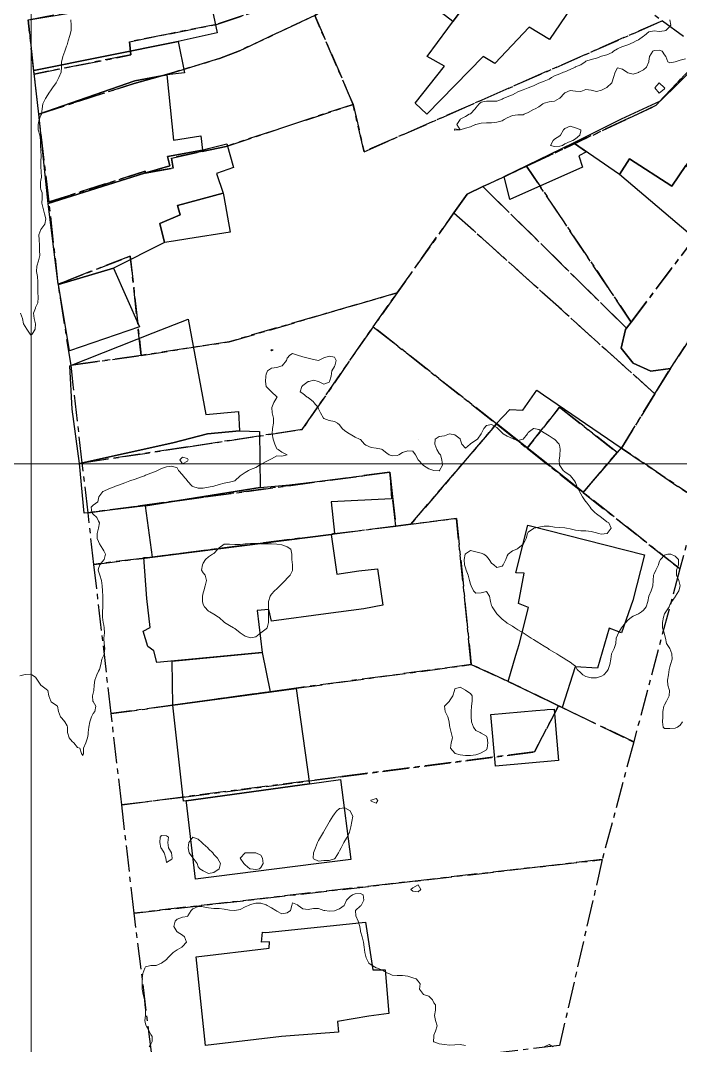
# Model space of a CAD drawing. Header units: centimetres. Extents: x 0 to 642158, y -847 to 649707.
# Drawn here: x 615865.8 to 615928.8, y 621031.9 to 621129.7 of the extents above; entities that cross this region are included whole.
import ezdxf

# ---------------------------------------------------------------- set-up
doc = ezdxf.new("R2010")
doc.units = ezdxf.units.CM
doc.header["$MEASUREMENT"] = 0
doc.linetypes.add('CENTERX2', pattern=[4, 2.5, -0.5, 0.5, -0.5])
doc.layers.add('MEV_grille', color=254, linetype='Continuous', lineweight=9)
doc.layers.add('WAL_topographie 0.5', color=253, linetype='Continuous', lineweight=20)
doc.layers.add('SPW_batiments', color=7, linetype='Continuous')
doc.layers.add('SPW_parcellaire cadastral', color=7, linetype='CENTERX2', lineweight=25, true_color=0xff0542)

# ---------------------------------------------------------------- blocks, each defined once
blk = doc.blocks.new('*U114')
at = {"layer": 'MEV_grille', "transparency": 33554687}
blk.add_lwpolyline([(-1338.461, 0), (1338.461, 0)], dxfattribs=at)
blk = doc.blocks.new('*U115')
at = {"layer": 'MEV_grille', "color": 0, "linetype": 'ByBlock', "lineweight": -2, "transparency": 16777216}
blk.add_blockref('*U114', (0, -1300), dxfattribs=at)
blk = doc.blocks.new('*U112')
at = {"layer": 'MEV_grille', "transparency": 33554687}
blk.add_lwpolyline([(0, 1825.476), (0, -1825.476)], dxfattribs=at)
blk = doc.blocks.new('*U113')
at = {"layer": 'MEV_grille', "color": 0, "linetype": 'ByBlock', "lineweight": -2, "transparency": 16777216}
blk.add_blockref('*U112', (500, 0), dxfattribs=at)

msp = doc.modelspace()

# ---------------------------------------------------------------- linework, layer by layer
at = {"layer": 'SPW_batiments'}
for points in [[(615913.671, 621139.353), (615913.816, 621139.501), (615920.834, 621134.59), (615916.284, 621127.888), (615914.325, 621129.055), (615911.048, 621125.599), (615909.943, 621126.239), (615904.581, 621120.746), (615903.461, 621121.793), (615906.256, 621125.326), (615904.607, 621126.245), (615907.575, 621130.274), (615909.216, 621132.852), (615903.764, 621136.639), (615906.342, 621138.385), (615910.54, 621141.398), (615913.671, 621139.353)], [(615907.062, 621129.578), (615900.551, 621134.611), (615903.764, 621136.639), (615909.216, 621132.853), (615907.575, 621130.274), (615907.062, 621129.578)], [(615884.56, 621128.524), (615880.857, 621127.678), (615867.096, 621124.927), (615866.564, 621129.748), (615866.785, 621129.785), (615878.718, 621131.791), (615883.641, 621132.907), (615884.56, 621128.524)], [(615881.448, 621124.692), (615879.759, 621124.494), (615876.729, 621123.933), (615867.559, 621120.749), (615867.096, 621124.927), (615880.857, 621127.678), (615881.448, 621124.692)], [(615935.164, 621124.288), (615929.282, 621115.85), (615927.948, 621113.881), (615923.895, 621116.48), (615922.939, 621115.002), (615918.57, 621118.025), (615923.15, 621120.29), (615926.848, 621122.034), (615930.318, 621125.415), (615931.397, 621126.938), (615935.164, 621124.288)], [(615880.417, 621118.258), (615883.028, 621118.694), (615883.161, 621117.326), (615879.846, 621116.726), (615880.071, 621115.822), (615877.649, 621115.107), (615868.454, 621112.221), (615867.559, 621120.749), (615876.729, 621123.933), (615879.759, 621124.494), (615880.417, 621118.258)], [(615919.808, 621117.169), (615919.073, 621116.79), (615919.438, 621115.692), (615912.493, 621112.603), (615911.945, 621114.797), (615918.571, 621118.025), (615919.808, 621117.169)], [(615886.124, 621115.666), (615884.517, 621115.103), (615885.149, 621113.207), (615880.774, 621112.038), (615881.054, 621111.15), (615879.088, 621110.329), (615879.553, 621108.495), (615874.678, 621106.069), (615869.425, 621104.481), (615869.384, 621104.777), (615868.454, 621112.221), (615877.649, 621115.107), (615880.071, 621115.822), (615879.846, 621116.726), (615883.161, 621117.326), (615883.717, 621117.469), (615885.479, 621117.915), (615886.124, 621115.666)], [(615933.331, 621112.001), (615930.773, 621108.353), (615922.939, 621115.002), (615923.896, 621116.481), (615927.948, 621113.881), (615929.283, 621115.85), (615933.143, 621113.028), (615933.168, 621113.01), (615933.331, 621112.001)], [(615881.777, 621108.848), (615880.418, 621108.633), (615879.553, 621108.495), (615879.088, 621110.329), (615881.054, 621111.15), (615880.775, 621112.038), (615885.149, 621113.207), (615885.207, 621112.885), (615885.816, 621109.489), (615881.777, 621108.848)], [(615877.147, 621100.444), (615870.473, 621098.169), (615869.425, 621104.481), (615874.678, 621106.069), (615877.147, 621100.444)], [(615883.494, 621092.106), (615886.603, 621092.384), (615886.7, 621090.536), (615883.66, 621090.247), (615880.34, 621089.39), (615871.439, 621087.413), (615870.724, 621092.612), (615870.513, 621096.741), (615878.454, 621099.88), (615881.799, 621101.174), (615883.494, 621092.106)], [(615915.713, 621093.953), (615923.113, 621088.919), (615919.496, 621084.675), (615911.218, 621091.241), (615912.495, 621092.567), (615913.715, 621092.49), (615915.08, 621094.406), (615915.713, 621093.953)], [(615888.604, 621090.484), (615888.683, 621085.111), (615877.721, 621083.372), (615872.247, 621082.711), (615871.878, 621082.666), (615871.439, 621087.413), (615880.34, 621089.39), (615883.66, 621090.247), (615886.7, 621090.536), (615888.604, 621090.484)], [(615901.2, 621084.051), (615895.437, 621083.77), (615895.769, 621080.76), (615895.446, 621080.626), (615878.41, 621078.484), (615877.721, 621083.372), (615888.683, 621085.111), (615891.462, 621085.392), (615895.691, 621085.902), (615901.036, 621086.59), (615901.2, 621084.051)], [(615925.33, 621078.699), (615924.235, 621074.344), (615923.148, 621071.242), (615921.954, 621071.715), (615920.852, 621067.891), (615918.713, 621068.028), (615917.492, 621064.132), (615915.617, 621065.037), (615912.336, 621066.622), (615913.071, 621069.128), (615913.38, 621070.131), (615914.273, 621073.689), (615913.329, 621074.049), (615913.848, 621076.954), (615913.068, 621076.979), (615914.197, 621081.526), (615925.33, 621078.699)], [(615895.971, 621076.856), (615898.092, 621077.186), (615899.878, 621077.361), (615900.378, 621073.895), (615898.551, 621073.542), (615894.936, 621073.074), (615889.75, 621072.372), (615889.489, 621073.492), (615888.398, 621073.384), (615888.863, 621069.386), (615878.803, 621068.415), (615878.529, 621069.534), (615877.951, 621069.961), (615877.527, 621071.415), (615878.184, 621071.766), (615877.862, 621074.524), (615877.584, 621078.453), (615878.41, 621078.484), (615895.446, 621080.626), (615895.971, 621076.856)], [(615889.637, 621065.618), (615880.338, 621064.348), (615880.287, 621068.558), (615888.864, 621069.386), (615889.637, 621065.618)], [(615893.385, 621056.855), (615881.624, 621055.218), (615881.366, 621055.199), (615880.338, 621064.348), (615892.098, 621065.954), (615893.385, 621056.855)], [(615915.822, 621063.91), (615916.047, 621063.93), (615916.708, 621063.988), (615916.914, 621061.663), (615917.142, 621059.076), (615911.111, 621058.543), (615910.677, 621063.455), (615914.967, 621063.834), (615915.822, 621063.91)], [(615897.327, 621049.636), (615894.014, 621049.202), (615882.502, 621047.752), (615881.642, 621055.069), (615881.624, 621055.218), (615893.385, 621056.855), (615896.351, 621057.262), (615897.327, 621049.636)], [(615899.415, 621039.101), (615900.606, 621039.104), (615900.94, 621034.938), (615899.049, 621034.664), (615896.058, 621034.172), (615896.15, 621033.155), (615891.539, 621032.807), (615890.721, 621032.722), (615883.46, 621031.881), (615882.554, 621040.34), (615889.542, 621041.158), (615889.56, 621041.771), (615888.809, 621041.743), (615888.91, 621042.699), (615889.219, 621042.657), (615898.711, 621043.634), (615899.415, 621039.101)]]:
    msp.add_lwpolyline(points, dxfattribs=at)
at = {"layer": 'SPW_parcellaire cadastral'}
for points in [[(615895.331, 621131.097), (615894.64, 621132.693), (615884.513, 621129.32), (615880.071, 621128.432), (615876.198, 621127.658), (615876.34, 621126.416), (615867.122, 621124.573), (615866.532, 621129.74), (615872.857, 621131.004), (615872.704, 621132.345), (615878.697, 621134.332), (615883.749, 621136.007), (615901.403, 621141.859), (615904.266, 621142.808), (615908.424, 621144.186), (615911.766, 621141.597), (615911.277, 621141.284), (615906.271, 621138.086), (615900.501, 621134.4), (615895.331, 621131.097)], [(615893.878, 621130.169), (615895.331, 621131.097), (615900.501, 621134.4), (615906.271, 621138.086), (615911.277, 621141.284), (615913.982, 621139.291), (615920.676, 621134.356), (615927.043, 621129.664), (615898.584, 621117.166), (615897.543, 621121.685), (615893.878, 621130.169)], [(615893.878, 621130.169), (615886.715, 621126.807), (615884.806, 621126.072), (615880.491, 621124.754), (615878.944, 621124.304), (615876.664, 621123.692), (615867.559, 621120.748), (615867.122, 621124.573), (615876.34, 621126.416), (615876.198, 621127.658), (615880.071, 621128.432), (615884.513, 621129.32), (615894.64, 621132.693), (615895.331, 621131.097), (615893.878, 621130.169)], [(615868.538, 621112.386), (615867.559, 621120.748), (615876.664, 621123.692), (615878.944, 621124.304), (615880.491, 621124.754), (615884.806, 621126.072), (615886.715, 621126.807), (615893.878, 621130.169), (615897.543, 621121.685), (615885.439, 621117.68), (615883.139, 621117.189), (615880.205, 621116.564), (615880.36, 621115.613), (615877.71, 621115.134), (615877.689, 621115.304), (615868.538, 621112.386)], [(615868.538, 621112.386), (615877.689, 621115.304), (615877.71, 621115.134), (615880.36, 621115.613), (615880.205, 621116.564), (615883.139, 621117.189), (615885.439, 621117.68), (615897.543, 621121.685), (615898.584, 621117.166), (615927.043, 621129.664), (615931.177, 621126.617), (615926.412, 621121.571), (615923.852, 621120.369), (615914.088, 621115.785), (615909.93, 621113.833), (615908.428, 621113.128), (615907.162, 621111.342), (615901.748, 621103.71), (615885.718, 621099.034), (615877.324, 621097.729), (615876.279, 621107.213), (615869.416, 621104.527), (615868.538, 621112.386)], [(615924.069, 621100.914), (615914.088, 621115.785), (615923.852, 621120.369), (615926.412, 621121.571), (615931.177, 621126.617), (615934.883, 621123.885), (615935.164, 621124.287), (615938.895, 621121.459), (615933.178, 621113.002), (615930.334, 621109.228), (615924.069, 621100.914)], [(615927.802, 621096.481), (615925.953, 621096.219), (615924.263, 621096.983), (615923.124, 621098.406), (615923.53, 621100.199), (615923.626, 621100.326), (615924.069, 621100.914), (615930.334, 621109.228), (615933.178, 621113.002), (615938.895, 621121.459), (615942.502, 621118.819), (615937.026, 621110.303), (615934.339, 621106.427), (615927.802, 621096.481)], [(615930.618, 621083.812), (615923.15, 621088.893), (615926.321, 621094.064), (615927.802, 621096.481), (615934.339, 621106.427), (615937.026, 621110.303), (615942.502, 621118.819), (615946.901, 621115.59), (615935.745, 621096.817), (615930.618, 621083.812)], [(615909.93, 621113.833), (615914.088, 621115.785), (615924.069, 621100.914), (615923.626, 621100.326), (615909.93, 621113.833)], [(615909.93, 621113.833), (615923.626, 621100.326), (615923.53, 621100.199), (615923.124, 621098.406), (615924.263, 621096.983), (615925.953, 621096.219), (615927.802, 621096.481), (615926.321, 621094.064), (615907.162, 621111.342), (615908.428, 621113.128), (615909.93, 621113.833)], [(615901.748, 621103.71), (615907.162, 621111.342), (615926.321, 621094.064), (615923.15, 621088.893), (615930.618, 621083.812), (615930.083, 621082.503), (615928.712, 621077.366), (615919.479, 621084.654), (615922.722, 621088.459), (615917.228, 621092.797), (615914.13, 621088.872), (615911.22, 621091.199), (615899.447, 621100.467), (615901.748, 621103.71)], [(615877.324, 621097.729), (615870.633, 621096.788), (615869.416, 621104.527), (615876.279, 621107.213), (615877.324, 621097.729)], [(615901.748, 621103.71), (615899.447, 621100.467), (615892.688, 621090.662), (615881.592, 621088.975), (615881.139, 621088.906), (615871.705, 621087.471), (615870.847, 621094.922), (615870.633, 621096.788), (615877.324, 621097.729), (615885.718, 621099.034), (615901.748, 621103.71)], [(615899.447, 621100.467), (615911.22, 621091.199), (615903.058, 621081.62), (615901.606, 621081.436), (615901.261, 621084.555), (615901.037, 621086.589), (615883.443, 621084.224), (615876.83, 621083.327), (615872.253, 621082.71), (615871.705, 621087.471), (615881.139, 621088.906), (615881.592, 621088.975), (615892.688, 621090.662), (615899.447, 621100.467)], [(615919.479, 621084.654), (615914.13, 621088.872), (615917.228, 621092.797), (615922.722, 621088.459), (615919.479, 621084.654)], [(615919.479, 621084.654), (615928.712, 621077.366), (615924.304, 621060.843), (615917.492, 621064.132), (615917.139, 621064.302), (615912.336, 621066.621), (615908.81, 621068.236), (615907.4, 621082.171), (615903.058, 621081.62), (615911.22, 621091.199), (615914.13, 621088.872), (615919.479, 621084.654)], [(615872.253, 621082.71), (615876.83, 621083.327), (615883.443, 621084.224), (615901.037, 621086.589), (615901.261, 621084.555), (615901.606, 621081.436), (615895.777, 621080.695), (615895.443, 621080.653), (615877.412, 621078.364), (615872.821, 621077.781), (615872.253, 621082.71)], [(615872.821, 621077.781), (615877.412, 621078.364), (615895.443, 621080.653), (615895.777, 621080.695), (615901.606, 621081.436), (615903.058, 621081.62), (615907.4, 621082.171), (615908.81, 621068.236), (615892.096, 621065.973), (615880.339, 621064.347), (615874.46, 621063.544), (615872.821, 621077.781)], [(615917.139, 621064.302), (615914.828, 621059.898), (615896.369, 621057.522), (615893.346, 621057.133), (615881.323, 621055.586), (615875.463, 621054.832), (615874.46, 621063.544), (615880.339, 621064.347), (615892.096, 621065.973), (615908.81, 621068.236), (615912.336, 621066.621), (615917.139, 621064.302)], [(615921.308, 621049.615), (615876.652, 621044.504), (615875.463, 621054.832), (615881.323, 621055.586), (615893.346, 621057.133), (615896.369, 621057.522), (615914.828, 621059.898), (615917.139, 621064.302), (615917.492, 621064.132), (615924.304, 621060.843), (615921.308, 621049.615)], [(615921.308, 621049.615), (615917.226, 621031.876), (615878.804, 621027.271), (615876.652, 621044.504), (615921.308, 621049.615)]]:
    msp.add_lwpolyline(points, dxfattribs=at)
at = {"layer": 'WAL_topographie 0.5'}
for points in [[(615865.803, 621101.75), (615866.01, 621101.25), (615866.11, 621100.75), (615866.25, 621100.481), (615866.427, 621100.25), (615866.725, 621099.75), (615866.75, 621099.65), (615866.917, 621099.75), (615867.208, 621100.25), (615867.227, 621100.75), (615867.107, 621101.25), (615867.05, 621101.75), (615867.226, 621102.25), (615867.25, 621102.292), (615867.454, 621102.75), (615867.494, 621103.25), (615867.474, 621103.75), (615867.469, 621104.25), (615867.476, 621104.75), (615867.43, 621105.25), (615867.347, 621105.75), (615867.366, 621106.25), (615867.54, 621106.75), (615867.655, 621107.25), (615867.634, 621107.75), (615867.625, 621108.25), (615867.591, 621108.75), (615867.544, 621109.25), (615867.75, 621109.75), (615867.75, 621109.75), (615868.127, 621110.25), (615868.212, 621110.75), (615868.11, 621111.25), (615867.971, 621111.75), (615867.852, 621112.25), (615867.883, 621112.75), (615867.864, 621113.25), (615867.75, 621113.558), (615867.703, 621113.75), (615867.719, 621114.25), (615867.75, 621114.464), (615867.807, 621114.75), (615867.794, 621115.25), (615867.763, 621115.75), (615867.75, 621116.249), (615867.75, 621116.25), (615867.75, 621116.251), (615867.767, 621116.75), (615867.75, 621117.249), (615867.75, 621117.25), (615867.731, 621117.75), (615867.719, 621118.25), (615867.639, 621118.75), (615867.509, 621119.25), (615867.485, 621119.75), (615867.606, 621120.25), (615867.75, 621120.655), (615867.813, 621120.75), (615867.863, 621121.25), (615867.946, 621121.75), (615868.19, 621122.25), (615868.25, 621122.344), (615868.51, 621122.75), (615868.75, 621123.083), (615868.87, 621123.25), (615869.212, 621123.75), (615869.25, 621123.817), (615869.482, 621124.25), (615869.681, 621124.75), (615869.733, 621125.25), (615869.731, 621125.75), (615869.75, 621125.833), (615869.85, 621126.25), (615870.046, 621126.75), (615870.214, 621127.25), (615870.25, 621127.375), (615870.365, 621127.75), (615870.51, 621128.25), (615870.631, 621128.75), (615870.65, 621129.25), (615870.614, 621129.75)], [(615927.75, 621129.75), (615927.853, 621129.25), (615927.75, 621129.117), (615927.357, 621128.75), (615927.25, 621128.687), (615926.75, 621128.637), (615926.25, 621128.706), (615925.75, 621128.61), (615925.341, 621128.25), (615925.25, 621128.181), (615924.75, 621127.841), (615924.548, 621127.75), (615924.25, 621127.583), (615923.75, 621127.373), (615923.354, 621127.25), (615923.25, 621127.213), (615922.75, 621126.985), (615922.373, 621126.75), (615922.25, 621126.632), (615921.75, 621126.424), (615921.25, 621126.276), (615921.183, 621126.25), (615920.75, 621126.09), (615920.25, 621125.972), (615919.75, 621125.811), (615919.663, 621125.75), (615919.25, 621125.473), (615918.75, 621125.256), (615918.731, 621125.25), (615918.25, 621125.009), (615917.75, 621124.799), (615917.617, 621124.75), (615917.25, 621124.585), (615916.75, 621124.395), (615916.479, 621124.25), (615916.25, 621124.093), (615915.75, 621123.884), (615915.34, 621123.75), (615915.25, 621123.71), (615914.75, 621123.442), (615914.25, 621123.254), (615914.236, 621123.25), (615913.75, 621123.066), (615913.25, 621122.866), (615913.019, 621122.75), (615912.75, 621122.589), (615912.25, 621122.396), (615911.866, 621122.25), (615911.75, 621122.181), (615911.25, 621121.985), (615910.75, 621121.988), (615910.25, 621121.996), (615909.75, 621121.898), (615909.558, 621121.75), (615909.25, 621121.356), (615909.177, 621121.25), (615908.75, 621120.796), (615908.6, 621120.75), (615908.25, 621120.522), (615907.75, 621120.258), (615907.739, 621120.25), (615907.44, 621119.75), (615907.75, 621119.25), (615908.25, 621119.416), (615908.75, 621119.55), (615909.212, 621119.75), (615909.25, 621119.767), (615909.75, 621119.902), (615910.25, 621119.912), (615910.75, 621119.926), (615911.25, 621119.987), (615911.75, 621120.122), (615911.937, 621120.25), (615912.25, 621120.406), (615912.75, 621120.615), (615913.25, 621120.681), (615913.75, 621120.69), (615913.856, 621120.75), (615914.25, 621120.922), (615914.75, 621121.183), (615914.904, 621121.25), (615915.25, 621121.438), (615915.625, 621121.75), (615915.75, 621121.811), (615916.25, 621121.922), (615916.75, 621122), (615917.208, 621122.25), (615917.25, 621122.272), (615917.708, 621122.75), (615917.75, 621122.779), (615918.25, 621123.009), (615918.75, 621122.958), (615919.25, 621122.9), (615919.75, 621123.092), (615920.25, 621123.042), (615920.75, 621122.927), (615921.25, 621123.034), (615921.671, 621123.25), (615921.75, 621123.285), (615922.215, 621123.75), (615922.25, 621123.85), (615922.378, 621124.25), (615922.536, 621124.75), (615922.75, 621125.159), (615923.25, 621125.044), (615923.65, 621124.75), (615923.75, 621124.69), (615924.25, 621124.556), (615924.75, 621124.731), (615924.792, 621124.75), (615925.25, 621124.994), (615925.538, 621125.25), (615925.74, 621125.75), (615925.75, 621125.806), (615925.816, 621126.25), (615926.135, 621126.75), (615926.25, 621126.828), (615926.75, 621126.842), (615927.032, 621126.75), (615927.25, 621126.4), (615927.375, 621126.25), (615927.55, 621125.75), (615927.75, 621125.645), (615928.25, 621125.75), (615928.25, 621125.75), (615928.75, 621125.904), (615929.25, 621126.044)], [(615927.25, 621123.179), (615927.272, 621123.25), (615927.25, 621123.279), (615926.75, 621123.75), (615926.333, 621123.25), (615926.75, 621122.75), (615927.25, 621123.179)], [(615907.25, 621119.21), (615907.75, 621119.25), (615907.25, 621119.35), (615907.197, 621119.25), (615907.25, 621119.21)], [(615917.25, 621117.701), (615917.5, 621117.75), (615917.75, 621117.917), (615918.25, 621118.128), (615918.487, 621118.25), (615918.75, 621118.406), (615919.157, 621118.75), (615919.25, 621119.167), (615919.279, 621119.25), (615919.25, 621119.267), (615918.75, 621119.457), (615918.25, 621119.596), (615917.75, 621119.375), (615917.625, 621119.25), (615917.309, 621118.75), (615917.25, 621118.683), (615916.75, 621118.35), (615916.625, 621118.25), (615916.357, 621117.75), (615916.75, 621117.663), (615917.25, 621117.701)], [(615865.75, 621067.143), (615866.125, 621067.25), (615866.25, 621067.272), (615866.75, 621067.313), (615866.886, 621067.25), (615867.25, 621067.028), (615867.423, 621066.75), (615867.75, 621066.25), (615867.75, 621066.25), (615868.25, 621065.897), (615868.406, 621065.75), (615868.5, 621065.25), (615868.7, 621064.75), (615868.75, 621064.673), (615869.25, 621064.338), (615869.35, 621064.25), (615869.445, 621063.75), (615869.631, 621063.25), (615869.75, 621063.103), (615870.05, 621062.75), (615870.25, 621062.386), (615870.281, 621062.25), (615870.293, 621061.75), (615870.442, 621061.25), (615870.75, 621060.897), (615870.906, 621060.75), (615871.25, 621060.31), (615871.464, 621060.25), (615871.643, 621059.75), (615871.75, 621059.562), (615871.806, 621059.75), (615871.821, 621060.25), (615872.042, 621060.75), (615872.201, 621061.25), (615872.25, 621061.562), (615872.275, 621061.75), (615872.331, 621062.25), (615872.42, 621062.75), (615872.588, 621063.25), (615872.75, 621063.566), (615872.896, 621063.75), (615872.987, 621064.25), (615872.75, 621064.7), (615872.719, 621064.75), (615872.671, 621065.25), (615872.75, 621065.5), (615872.806, 621065.75), (615872.853, 621066.25), (615872.917, 621066.75), (615873.095, 621067.25), (615873.25, 621067.596), (615873.355, 621067.75), (615873.479, 621068.25), (615873.577, 621068.75), (615873.75, 621069.125), (615873.784, 621069.25), (615873.84, 621069.75), (615873.792, 621070.25), (615873.77, 621070.75), (615873.809, 621071.25), (615873.801, 621071.75), (615873.75, 621072), (615873.707, 621072.25), (615873.648, 621072.75), (615873.623, 621073.25), (615873.652, 621073.75), (615873.668, 621074.25), (615873.657, 621074.75), (615873.644, 621075.25), (615873.592, 621075.75), (615873.537, 621076.25), (615873.383, 621076.75), (615873.25, 621077.143), (615873.207, 621077.25), (615873.25, 621077.392), (615873.382, 621077.75), (615873.75, 621078.217), (615873.783, 621078.25), (615873.932, 621078.75), (615873.75, 621079.083), (615873.671, 621079.25), (615873.344, 621079.75), (615873.25, 621079.964), (615873.139, 621080.25), (615873.117, 621080.75), (615873.25, 621081.25), (615873.25, 621081.25), (615873.361, 621081.75), (615873.25, 621081.917), (615873.088, 621082.25), (615872.75, 621082.588), (615872.625, 621082.75), (615872.55, 621083.25), (615872.75, 621083.434), (615873.179, 621083.75), (615873.25, 621084.083), (615873.278, 621084.25), (615873.678, 621084.75), (615873.75, 621084.788), (615874.25, 621085), (615874.75, 621085.2), (615874.875, 621085.25), (615875.25, 621085.389), (615875.75, 621085.568), (615876.25, 621085.75), (615876.25, 621085.75), (615876.75, 621085.932), (615877.25, 621086.114), (615877.625, 621086.25), (615877.75, 621086.3), (615878.25, 621086.5), (615878.75, 621086.7), (615878.868, 621086.75), (615879.25, 621086.926), (615879.75, 621087.096), (615880.25, 621087.153), (615880.75, 621087), (615880.893, 621086.75), (615881.25, 621086.333), (615881.318, 621086.25), (615881.731, 621085.75), (615881.75, 621085.727), (615882.187, 621085.25), (615882.25, 621085.207), (615882.75, 621085.064), (615883.25, 621085.072), (615883.75, 621085.15), (615884.25, 621085.25), (615884.25, 621085.25), (615884.75, 621085.408), (615885.25, 621085.532), (615885.75, 621085.622), (615886.25, 621085.75), (615886.25, 621085.75), (615886.75, 621086.25), (615886.75, 621086.25), (615887.25, 621086.559), (615887.546, 621086.75), (615887.75, 621086.832), (615888.25, 621087.032), (615888.625, 621087.25), (615888.75, 621087.317), (615889.25, 621087.605), (615889.574, 621087.75), (615889.75, 621087.87), (615890.25, 621088.135), (615890.75, 621088.117), (615891.25, 621088.25), (615890.75, 621088.5), (615890.386, 621088.75), (615890.25, 621088.813), (615890.086, 621089.25), (615889.908, 621089.75), (615889.833, 621090.25), (615889.86, 621090.75), (615889.944, 621091.25), (615889.95, 621091.75), (615889.805, 621092.25), (615889.791, 621092.75), (615889.987, 621093.25), (615890.25, 621093.727), (615890.283, 621093.75), (615890.25, 621093.783), (615889.75, 621094.25), (615889.75, 621094.25), (615889.25, 621094.75), (615889.25, 621094.75), (615889.173, 621095.25), (615889.204, 621095.75), (615889.25, 621095.938), (615889.369, 621096.25), (615889.75, 621096.508), (615890.25, 621096.572), (615890.75, 621096.736), (615890.771, 621096.75), (615891.181, 621097.25), (615891.25, 621097.472), (615891.5, 621097.75), (615891.75, 621097.917), (615892.25, 621097.75), (615892.25, 621097.75), (615892.75, 621097.589), (615893.25, 621097.476), (615893.75, 621097.33), (615894.25, 621097.25), (615894.75, 621097.487), (615895.25, 621097.646), (615895.75, 621097.555), (615895.922, 621097.25), (615895.782, 621096.75), (615895.75, 621096.673), (615895.511, 621096.25), (615895.442, 621095.75), (615895.278, 621095.25), (615895.25, 621095.191), (615894.75, 621094.987), (615894.25, 621095.25), (615894.25, 621095.25), (615893.75, 621095.375), (615893.334, 621095.25), (615893.25, 621095.225), (615892.75, 621094.869), (615892.654, 621094.75), (615892.475, 621094.25), (615892.75, 621094.088), (615893.161, 621093.75), (615893.25, 621093.712), (615893.75, 621093.286), (615893.792, 621093.25), (615894.205, 621092.75), (615894.25, 621092.625), (615894.424, 621092.25), (615894.717, 621091.75), (615894.75, 621091.719), (615895.25, 621091.514), (615895.75, 621091.427), (615896.054, 621091.25), (615896.25, 621091.093), (615896.505, 621090.75), (615896.75, 621090.533), (615897.191, 621090.25), (615897.25, 621090.21), (615897.75, 621089.937), (615898.159, 621089.75), (615898.25, 621089.702), (615898.638, 621089.25), (615898.75, 621089.174), (615899.25, 621088.949), (615899.75, 621088.865), (615900.25, 621088.787), (615900.298, 621088.75), (615900.75, 621088.417), (615900.976, 621088.25), (615901.25, 621088.134), (615901.75, 621088.177), (615901.911, 621088.25), (615902.25, 621088.478), (615902.75, 621088.612), (615903.25, 621088.583), (615903.5, 621088.25), (615903.75, 621087.75), (615903.75, 621087.75), (615904.212, 621087.25), (615904.25, 621087.214), (615904.75, 621086.917), (615905.25, 621086.75), (615905.25, 621086.75), (615905.75, 621086.706), (615905.794, 621086.75), (615906.058, 621087.25), (615906.016, 621087.75), (615905.87, 621088.25), (615905.75, 621088.37), (615905.538, 621088.75), (615905.351, 621089.25), (615905.364, 621089.75), (615905.75, 621089.983), (615906.25, 621090.052), (615906.75, 621090.25), (615906.75, 621090.25), (615906.75, 621090.25), (615907.25, 621090.14), (615907.75, 621089.758), (615907.761, 621089.75), (615907.903, 621089.25), (615908.25, 621088.882), (615908.696, 621089.25), (615908.75, 621089.281), (615909.25, 621089.65), (615909.411, 621089.75), (615909.75, 621090.237), (615909.756, 621090.25), (615910.021, 621090.75), (615910.25, 621091.036), (615910.75, 621091.147), (615911.25, 621090.857), (615911.335, 621090.75), (615911.75, 621090.357), (615911.84, 621090.25), (615912.25, 621090.026), (615912.75, 621089.792), (615912.863, 621089.75), (615913.25, 621089.619), (615913.75, 621089.75), (615913.75, 621089.75), (615914.161, 621090.25), (615914.25, 621090.389), (615914.741, 621090.75), (615914.75, 621090.758), (615914.779, 621090.75), (615915.25, 621090.65), (615915.75, 621090.351), (615915.917, 621090.25), (615916.25, 621090.05), (615916.73, 621089.75), (615916.75, 621089.734), (615917.197, 621089.25), (615917.25, 621089.017), (615917.297, 621088.75), (615917.267, 621088.25), (615917.25, 621088.114), (615917.21, 621087.75), (615917.236, 621087.25), (615917.25, 621087.225), (615917.593, 621086.75), (615917.75, 621086.624), (615918.25, 621086.261), (615918.262, 621086.25), (615918.659, 621085.75), (615918.75, 621085.611), (615918.885, 621085.25), (615919.127, 621084.75), (615919.25, 621084.527), (615919.415, 621084.25), (615919.75, 621083.773), (615919.769, 621083.75), (615920.141, 621083.25), (615920.25, 621083.104), (615920.585, 621082.75), (615920.75, 621082.613), (615921.25, 621082.25), (615921.25, 621082.25), (615921.75, 621081.854), (615921.948, 621081.75), (615922.165, 621081.25), (615921.784, 621080.75), (615921.75, 621080.723), (615921.25, 621080.667), (615920.945, 621080.75), (615920.75, 621080.813), (615920.25, 621080.94), (615919.75, 621080.991), (615919.25, 621081.003), (615918.75, 621081.058), (615918.25, 621081.181), (615917.911, 621081.25), (615917.75, 621081.291), (615917.25, 621081.317), (615916.75, 621081.352), (615916.25, 621081.436), (615915.75, 621081.428), (615915.25, 621081.352), (615914.802, 621081.25), (615914.75, 621081.222), (615914.25, 621080.878), (615914.174, 621080.75), (615914.04, 621080.25), (615913.784, 621079.75), (615913.75, 621079.714), (615913.25, 621079.305), (615913.148, 621079.25), (615912.75, 621079.072), (615912.333, 621078.75), (615912.25, 621078.598), (615912.111, 621078.25), (615911.861, 621077.75), (615911.75, 621077.609), (615911.25, 621077.48), (615910.961, 621077.75), (615910.75, 621077.92), (615910.504, 621078.25), (615910.25, 621078.573), (615910.024, 621078.75), (615909.75, 621078.872), (615909.25, 621079.002), (615908.75, 621079.102), (615908.25, 621078.79), (615908.232, 621078.75), (615908.142, 621078.25), (615908.17, 621077.75), (615908.25, 621077.458), (615908.328, 621077.25), (615908.5, 621076.75), (615908.646, 621076.25), (615908.75, 621075.917), (615908.815, 621075.75), (615909.04, 621075.25), (615909.25, 621075.038), (615909.75, 621075.079), (615910.25, 621075.193), (615910.555, 621074.75), (615910.646, 621074.25), (615910.75, 621073.864), (615910.798, 621073.75), (615911.112, 621073.25), (615911.25, 621073.07), (615911.561, 621072.75), (615911.75, 621072.555), (615912.157, 621072.25), (615912.25, 621072.182), (615912.75, 621071.885), (615912.958, 621071.75), (615913.25, 621071.555), (615913.75, 621071.25), (615913.75, 621071.25), (615914.25, 621070.936), (615914.532, 621070.75), (615914.75, 621070.615), (615915.25, 621070.318), (615915.359, 621070.25), (615915.75, 621070), (615916.141, 621069.75), (615916.25, 621069.682), (615916.75, 621069.389), (615916.977, 621069.25), (615917.25, 621069.073), (615917.75, 621068.767), (615917.779, 621068.75), (615918.25, 621068.474), (615918.545, 621068.25), (615918.75, 621068.07), (615918.901, 621067.75), (615919.25, 621067.452), (615919.469, 621067.25), (615919.75, 621067.096), (615920.25, 621066.957), (615920.75, 621066.969), (615921.25, 621067.119), (615921.459, 621067.25), (615921.75, 621067.579), (615921.869, 621067.75), (615922.035, 621068.25), (615922.111, 621068.75), (615922.2, 621069.25), (615922.25, 621069.389), (615922.451, 621069.75), (615922.587, 621070.25), (615922.631, 621070.75), (615922.75, 621071.033), (615922.849, 621071.25), (615923.154, 621071.75), (615923.25, 621071.874), (615923.559, 621072.25), (615923.75, 621072.475), (615924.103, 621072.75), (615924.25, 621072.856), (615924.75, 621073.063), (615925.048, 621073.25), (615925.25, 621073.431), (615925.487, 621073.75), (615925.642, 621074.25), (615925.746, 621074.75), (615925.75, 621074.772), (615925.966, 621075.25), (615926.141, 621075.75), (615926.162, 621076.25), (615926.186, 621076.75), (615926.25, 621076.898), (615926.411, 621077.25), (615926.66, 621077.75), (615926.75, 621078.019), (615926.868, 621078.25), (615927.25, 621078.683), (615927.55, 621078.75), (615927.75, 621078.769), (615927.85, 621078.75), (615928.25, 621078.58), (615928.573, 621078.25), (615928.572, 621077.75), (615928.385, 621077.25), (615928.387, 621076.75), (615928.6, 621076.25), (615928.736, 621075.75), (615928.621, 621075.25), (615928.292, 621074.75), (615928.25, 621074.694), (615927.93, 621074.25), (615927.75, 621073.929), (615927.674, 621073.75), (615927.369, 621073.25), (615927.25, 621073.058), (615927.139, 621072.75), (615927.06, 621072.25), (615927.055, 621071.75), (615927.206, 621071.25), (615927.25, 621071.083), (615927.327, 621070.75), (615927.445, 621070.25), (615927.75, 621069.75), (615927.75, 621069.75), (615927.955, 621069.25), (615927.982, 621068.75), (615927.831, 621068.25), (615927.75, 621068), (615927.684, 621067.75), (615927.636, 621067.25), (615927.54, 621066.75), (615927.555, 621066.25), (615927.72, 621065.75), (615927.676, 621065.25), (615927.45, 621064.75), (615927.25, 621064.402), (615927.196, 621064.25), (615927.092, 621063.75), (615927.088, 621063.25), (615927.05, 621062.75), (615927.125, 621062.25), (615927.25, 621062.125), (615927.75, 621062.135), (615928.25, 621062.159), (615928.472, 621062.25), (615928.75, 621062.442), (615928.95, 621062.75)], [(615889.917, 621098.25), (615889.75, 621098.179), (615889.694, 621098.25), (615889.75, 621098.295), (615889.917, 621098.25)], [(615903.75, 621089.75), (615903.75, 621089.75), (615903.75, 621089.75), (615903.75, 621089.75), (615903.75, 621089.75)], [(615881.794, 621087.75), (615881.75, 621087.645), (615881.25, 621087.397), (615881, 621087.75), (615881.25, 621088.023), (615881.75, 621087.893), (615881.794, 621087.75)], [(615888.75, 621071.25), (615888.75, 621071.25), (615888.25, 621070.875), (615887.75, 621070.779), (615887.25, 621070.934), (615886.75, 621071.25), (615886.75, 621071.25), (615886.25, 621071.671), (615886.135, 621071.75), (615885.75, 621071.968), (615885.286, 621072.25), (615885.25, 621072.279), (615884.75, 621072.721), (615884.714, 621072.75), (615884.25, 621073.032), (615883.865, 621073.25), (615883.75, 621073.329), (615883.35, 621073.75), (615883.25, 621073.95), (615883.169, 621074.25), (615883.172, 621074.75), (615883.25, 621075.068), (615883.294, 621075.25), (615883.437, 621075.75), (615883.545, 621076.25), (615883.411, 621076.75), (615883.25, 621076.975), (615883.083, 621077.25), (615883.157, 621077.75), (615883.25, 621077.91), (615883.468, 621078.25), (615883.75, 621078.494), (615884.133, 621078.75), (615884.25, 621078.816), (615884.64, 621079.25), (615884.75, 621079.377), (615885.25, 621079.707), (615885.75, 621079.713), (615886.25, 621079.674), (615886.75, 621079.681), (615887.25, 621079.75), (615887.25, 621079.75), (615887.75, 621079.797), (615888.25, 621079.773), (615888.75, 621079.75), (615889.25, 621079.75), (615889.75, 621079.75), (615889.75, 621079.75), (615890.25, 621079.729), (615890.75, 621079.642), (615891.25, 621079.457), (615891.603, 621079.25), (615891.679, 621078.75), (615891.679, 621078.25), (615891.75, 621077.75), (615891.75, 621077.75), (615891.773, 621077.25), (615891.75, 621077.205), (615891.541, 621076.75), (615891.25, 621076.459), (615891.065, 621076.25), (615890.75, 621075.947), (615890.553, 621075.75), (615890.25, 621075.447), (615890.053, 621075.25), (615889.75, 621074.935), (615889.625, 621074.75), (615889.462, 621074.25), (615889.455, 621073.75), (615889.475, 621073.25), (615889.478, 621072.75), (615889.468, 621072.25), (615889.337, 621071.75), (615889.25, 621071.625), (615888.75, 621071.25)], [(615909.25, 621059.62), (615909.639, 621059.75), (615909.75, 621059.82), (615910.25, 621060.1), (615910.341, 621060.25), (615910.38, 621060.75), (615910.315, 621061.25), (615910.25, 621061.4), (615909.75, 621061.69), (615909.65, 621061.75), (615909.25, 621061.932), (615909.027, 621062.25), (615908.835, 621062.75), (615908.789, 621063.25), (615908.793, 621063.75), (615908.837, 621064.25), (615908.898, 621064.75), (615908.886, 621065.25), (615908.75, 621065.466), (615908.304, 621065.75), (615908.25, 621065.781), (615907.75, 621066.072), (615907.25, 621065.917), (615907.215, 621065.75), (615907.047, 621065.25), (615906.75, 621064.772), (615906.731, 621064.75), (615906.25, 621064.25), (615906.336, 621063.75), (615906.583, 621063.25), (615906.708, 621062.75), (615906.75, 621062.417), (615906.769, 621062.25), (615906.885, 621061.75), (615907.008, 621061.25), (615906.878, 621060.75), (615906.841, 621060.25), (615907.25, 621059.785), (615907.287, 621059.75), (615907.75, 621059.601), (615908.25, 621059.555), (615908.75, 621059.555), (615909.25, 621059.62)], [(615899.912, 621055.25), (615899.75, 621055), (615899.25, 621055.179), (615899.219, 621055.25), (615899.25, 621055.275), (615899.75, 621055.438), (615899.912, 621055.25)], [(615895.83, 621049.75), (615895.75, 621049.679), (615895.25, 621049.521), (615894.75, 621049.544), (615894.25, 621049.479), (615893.75, 621049.691), (615893.714, 621049.75), (615893.75, 621050.25), (615893.75, 621050.25), (615893.95, 621050.75), (615894.15, 621051.25), (615894.25, 621051.438), (615894.422, 621051.75), (615894.726, 621052.25), (615894.75, 621052.293), (615895, 621052.75), (615895.25, 621053.194), (615895.281, 621053.25), (615895.594, 621053.75), (615895.75, 621053.994), (615895.956, 621054.25), (615896.25, 621054.5), (615896.75, 621054.566), (615897.25, 621054.267), (615897.269, 621054.25), (615897.5, 621053.75), (615897.427, 621053.25), (615897.311, 621052.75), (615897.25, 621052.5), (615897.19, 621052.25), (615896.979, 621051.75), (615896.75, 621051.417), (615896.642, 621051.25), (615896.404, 621050.75), (615896.25, 621050.442), (615896.161, 621050.25), (615895.83, 621049.75)], [(615880.274, 621049.75), (615880.25, 621049.65), (615879.75, 621049.35), (615879.67, 621049.75), (615879.523, 621050.25), (615879.25, 621050.679), (615879.208, 621050.75), (615879.1, 621051.25), (615879.134, 621051.75), (615879.25, 621051.906), (615879.75, 621051.875), (615879.942, 621051.75), (615879.871, 621051.25), (615879.935, 621050.75), (615880.205, 621050.25), (615880.25, 621050), (615880.274, 621049.75)], [(615884.75, 621048.75), (615884.75, 621048.75), (615884.25, 621048.384), (615883.75, 621048.295), (615883.25, 621048.55), (615882.917, 621048.75), (615882.75, 621048.917), (615882.65, 621049.25), (615882.287, 621049.75), (615882.25, 621049.786), (615881.908, 621050.25), (615881.82, 621050.75), (615881.878, 621051.25), (615882.25, 621051.75), (615882.25, 621051.75), (615882.25, 621051.75), (615882.75, 621051.554), (615883.109, 621051.25), (615883.25, 621051.133), (615883.669, 621050.75), (615883.75, 621050.658), (615884.158, 621050.25), (615884.25, 621050.12), (615884.595, 621049.75), (615884.75, 621049.468), (615884.896, 621049.25), (615884.75, 621048.75)], [(615888.614, 621048.75), (615888.25, 621048.677), (615887.75, 621048.728), (615887.7, 621048.75), (615887.25, 621049.125), (615887.113, 621049.25), (615886.75, 621049.75), (615886.75, 621049.75), (615886.75, 621049.75), (615887.25, 621050.25), (615887.25, 621050.25), (615887.75, 621050.25), (615888.25, 621050.25), (615888.25, 621050.25), (615888.75, 621050.05), (615888.881, 621049.75), (615888.972, 621049.25), (615888.75, 621048.85), (615888.614, 621048.75)], [(615903.993, 621046.75), (615903.75, 621046.539), (615903.25, 621046.615), (615903.044, 621046.75), (615903.25, 621046.925), (615903.75, 621047.221), (615903.993, 621046.75)], [(615878.08, 621031.75), (615878.25, 621032.017), (615878.382, 621032.25), (615878.363, 621032.75), (615878.25, 621032.932), (615878.069, 621033.25), (615877.805, 621033.75), (615877.75, 621033.934), (615877.682, 621034.25), (615877.719, 621034.75), (615877.724, 621035.25), (615877.663, 621035.75), (615877.627, 621036.25), (615877.517, 621036.75), (615877.428, 621037.25), (615877.424, 621037.75), (615877.429, 621038.25), (615877.49, 621038.75), (615877.677, 621039.25), (615877.75, 621039.398), (615878.25, 621039.515), (615878.75, 621039.526), (615879.25, 621039.75), (615879.25, 621039.75), (615879.75, 621040.098), (615879.871, 621040.25), (615880.25, 621040.629), (615880.375, 621040.75), (615880.75, 621041), (615881.206, 621041.25), (615881.25, 621041.317), (615881.632, 621041.75), (615881.45, 621042.25), (615881.25, 621042.411), (615880.75, 621042.731), (615880.736, 621042.75), (615880.432, 621043.25), (615880.58, 621043.75), (615880.75, 621043.92), (615881.25, 621044.123), (615881.75, 621044.203), (615881.785, 621044.25), (615882.102, 621044.75), (615882.25, 621044.92), (615882.75, 621045.157), (615883.25, 621045.112), (615883.75, 621045.009), (615884.25, 621044.965), (615884.75, 621044.967), (615885.25, 621044.898), (615885.75, 621044.801), (615886.25, 621044.757), (615886.75, 621044.866), (615887.25, 621045.113), (615887.573, 621045.25), (615887.75, 621045.335), (615888.25, 621045.467), (615888.75, 621045.466), (615889.25, 621045.304), (615889.345, 621045.25), (615889.75, 621045.017), (615890.174, 621044.75), (615890.25, 621044.685), (615890.75, 621044.457), (615891.25, 621044.544), (615891.578, 621044.75), (615891.684, 621045.25), (615891.75, 621045.477), (615892.25, 621045.29), (615892.296, 621045.25), (615892.75, 621044.927), (615893.25, 621044.864), (615893.75, 621044.95), (615894.25, 621044.967), (615894.75, 621044.763), (615894.833, 621044.75), (615895.25, 621044.705), (615895.75, 621044.732), (615895.841, 621044.75), (615896.25, 621044.911), (615896.702, 621045.25), (615896.75, 621045.35), (615896.904, 621045.75), (615897.25, 621046.11), (615897.483, 621046.25), (615897.75, 621046.361), (615898.25, 621046.388), (615898.486, 621046.25), (615898.564, 621045.75), (615898.31, 621045.25), (615898.25, 621045.199), (615897.761, 621044.75), (615897.794, 621044.25), (615898.031, 621043.75), (615898.172, 621043.25), (615898.25, 621042.809), (615898.26, 621042.75), (615898.397, 621042.25), (615898.517, 621041.75), (615898.581, 621041.25), (615898.644, 621040.75), (615898.75, 621040.382), (615898.79, 621040.25), (615899.047, 621039.75), (615899.25, 621039.574), (615899.75, 621039.299), (615899.858, 621039.25), (615900.25, 621039.105), (615900.75, 621038.824), (615900.935, 621038.75), (615901.25, 621038.588), (615901.75, 621038.57), (615902.25, 621038.558), (615902.75, 621038.481), (615903.25, 621038.342), (615903.542, 621038.25), (615903.75, 621038.023), (615903.938, 621037.75), (615903.875, 621037.25), (615904.25, 621036.75), (615904.25, 621036.75), (615904.75, 621036.583), (615905.103, 621036.25), (615905.25, 621035.938), (615905.386, 621035.75), (615905.386, 621035.25), (615905.306, 621034.75), (615905.393, 621034.25), (615905.562, 621033.75), (615905.393, 621033.25), (615905.25, 621032.85), (615905.225, 621032.75), (615905.194, 621032.25), (615905.25, 621032.223), (615905.75, 621032.041), (615906.25, 621031.961), (615906.75, 621031.906), (615907.25, 621031.951), (615907.75, 621031.968), (615908.25, 621031.879)], [(615915.77, 621031.75), (615916.25, 621031.968), (615916.625, 621031.75)]]:
    msp.add_lwpolyline(points, dxfattribs=at)

# ---------------------------------------------------------------- block references
at = {"layer": 'MEV_grille', "transparency": 33554687}
for name, p in [('*U113', (615366.814, 620593.644)), ('*U115', (616669.481, 622387.381))]:
    msp.add_blockref(name, p, dxfattribs=at)

doc.saveas('drawing.dxf')
